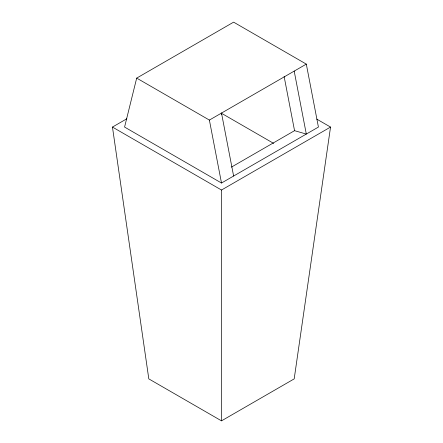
<?xml version="1.0" encoding="UTF-8"?>
<svg xmlns="http://www.w3.org/2000/svg" width="443" height="443" viewBox="0 0 443 443"><rect width="100%" height="100%" fill="white"/><g stroke="black" fill="none" stroke-linecap="round" stroke-linejoin="round"><path stroke-width="0.66" d="M316.756 119.117L330.539 127.069L294.191 378.881L221.5 420.85L148.809 378.881L112.461 127.069L126.842 118.768M136.693 78.106L124.577 127.069L221.5 183.025L318.423 127.069L306.307 64.119L233.616 22.15L136.693 78.106L209.384 120.075L221.5 183.025M209.384 120.075L306.307 64.119M231.396 167.138L294.551 130.674L306.307 134.063L294.191 71.113M112.461 127.069L221.5 190.025L330.539 127.069M221.14 113.07L273.663 143.394M284.129 76.517L294.551 130.674M221.5 113.081L233.616 176.032M221.5 113.153L221.5 114.532M221.5 190.025L221.5 420.85"/></g></svg>
